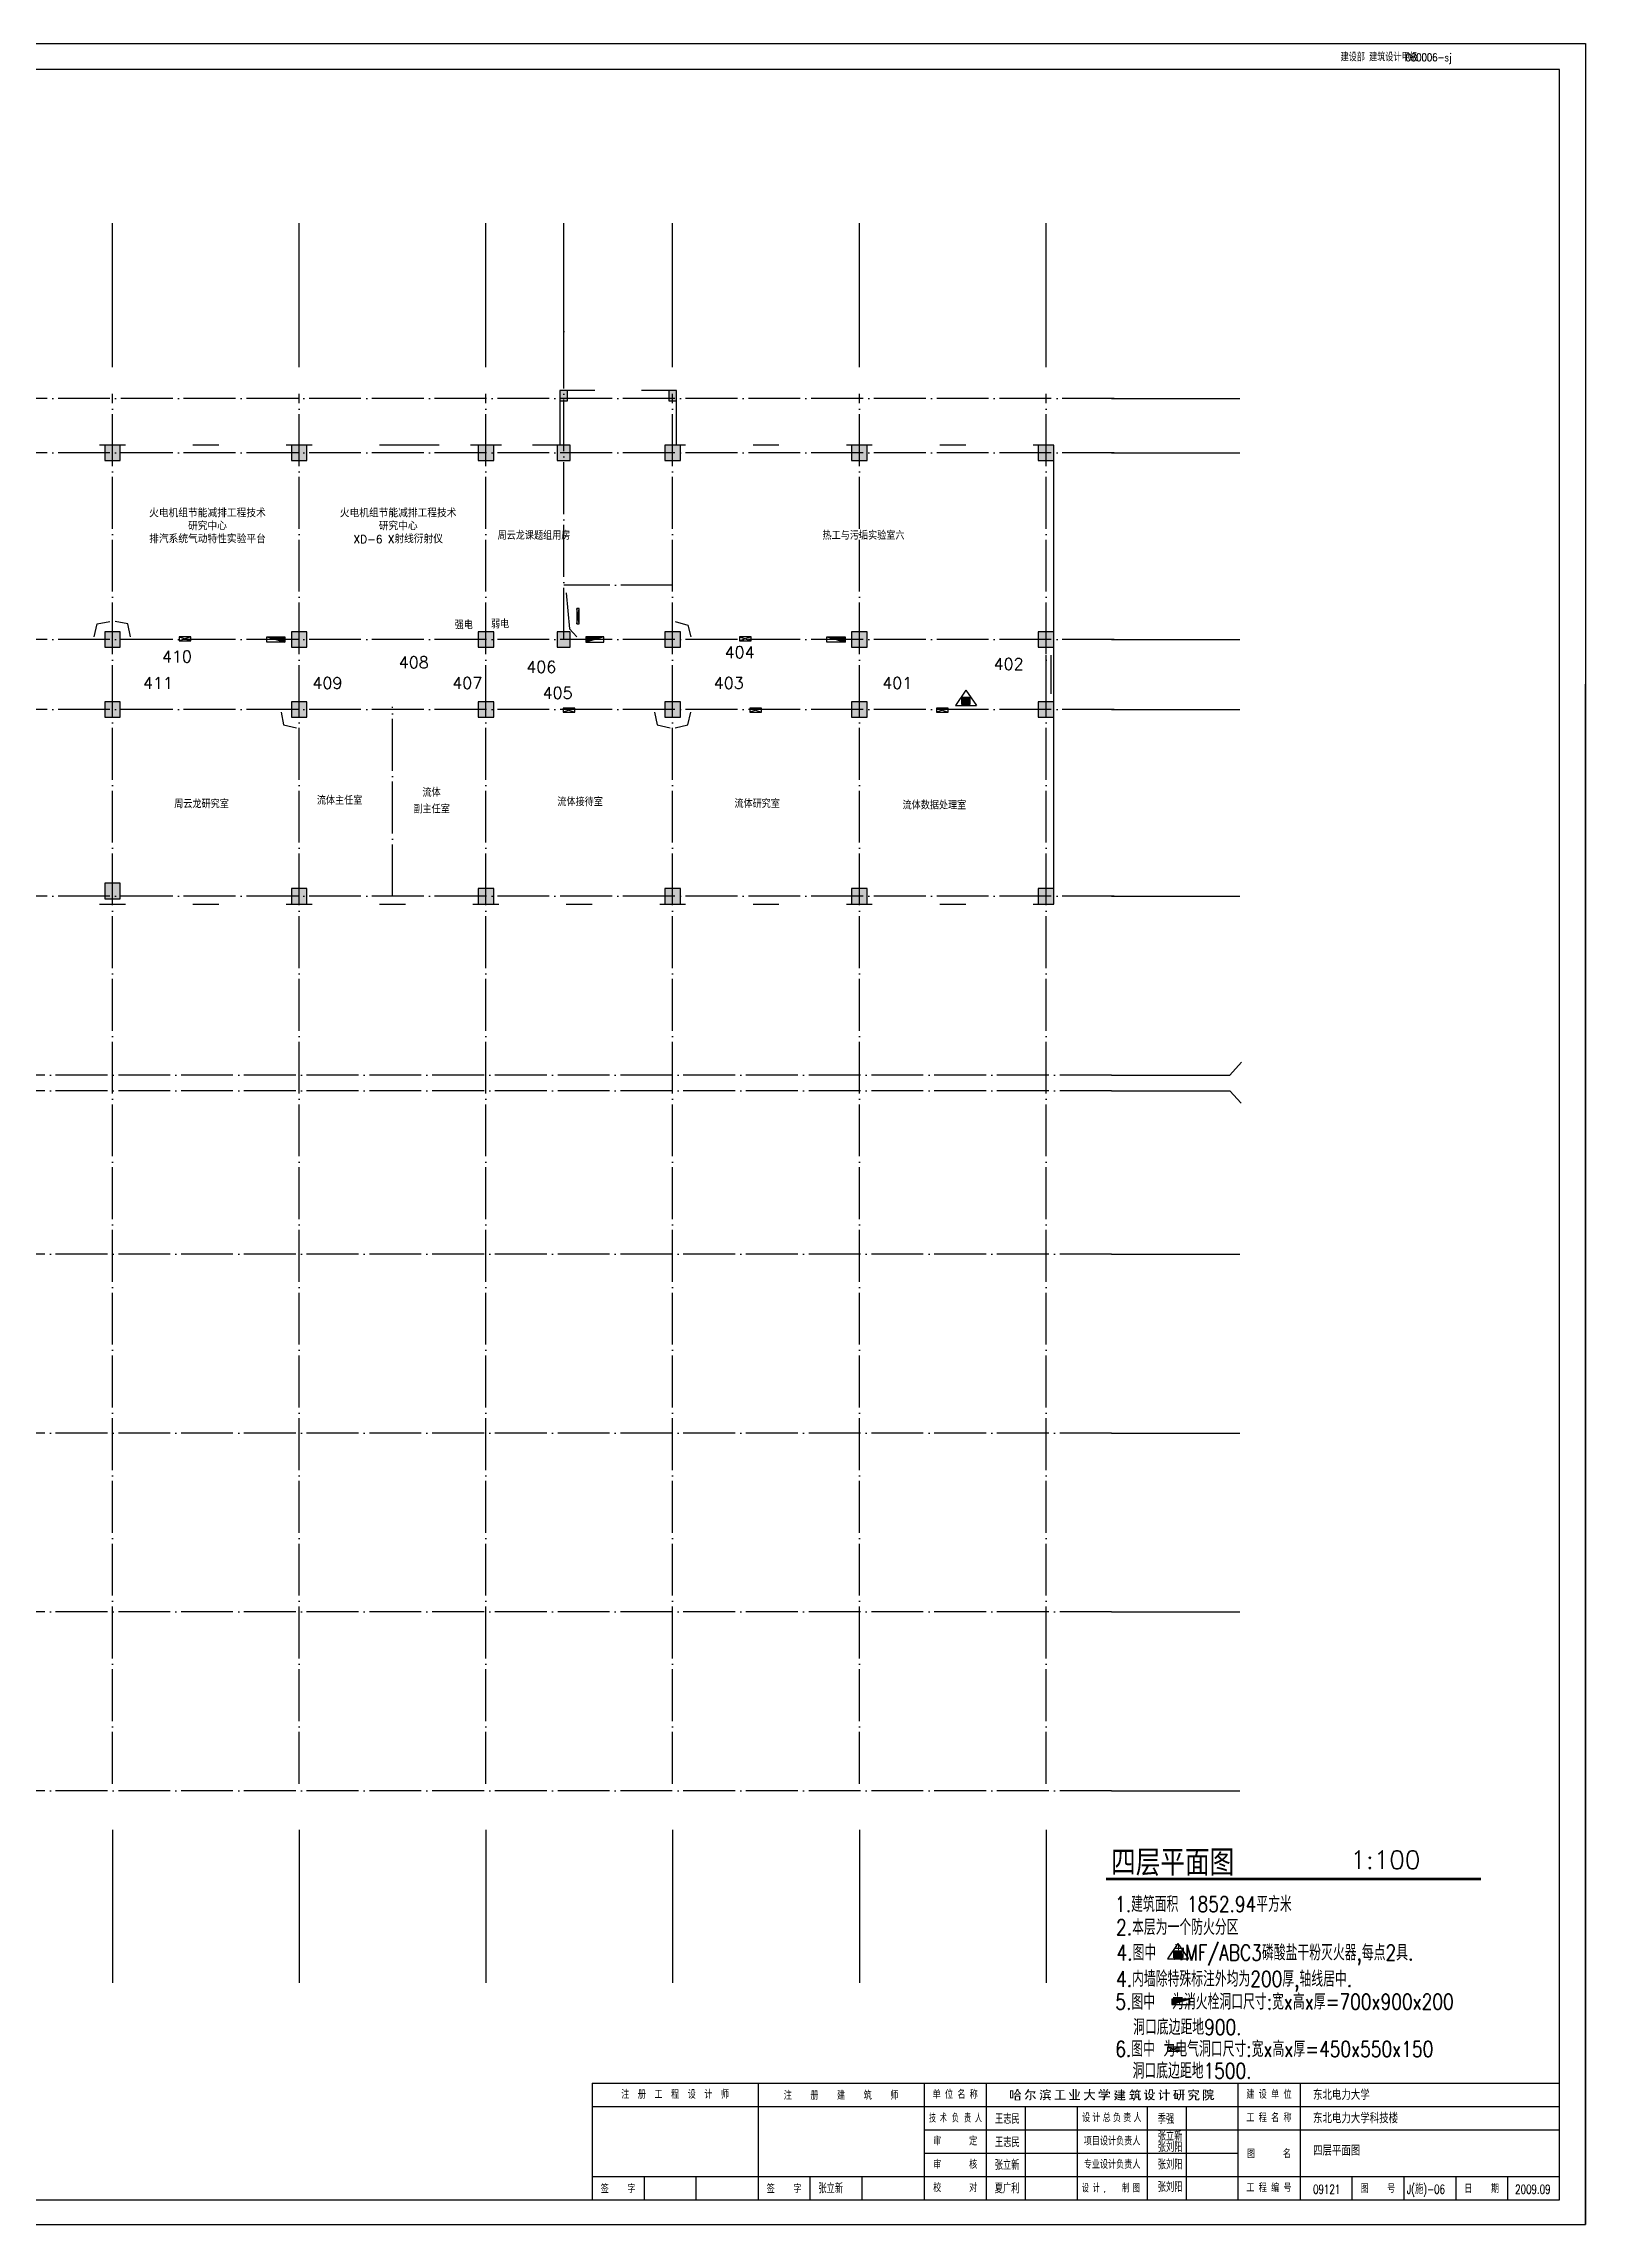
# Model space of a CAD drawing. Extents: x 356363 to 889308, y -1213508 to 149044.
# Drawn here: x 457990 to 517441, y -318857 to -234757 of the extents above; entities that cross this region are included whole.
import ezdxf
from ezdxf.enums import TextEntityAlignment as Align

# ---------------------------------------------------------------- set-up
doc = ezdxf.new("R2010")
doc.units = 0
doc.header["$LTSCALE"] = 1000
doc.header["$MEASUREMENT"] = 0
doc.linetypes.add('DOTE', pattern=[2.42, 2, -0.2, 0.02, -0.2])
doc.layers.get('0').update_dxf_attribs({"linetype": 'CONTINUOUS'})
for name, color, linetype in [('AXIS', 3, 'CONTINUOUS'), ('COLUMN', 7, 'CONTINUOUS'), ('DOTE', 1, 'CONTINUOUS'), ('EQUIP_消防', 7, 'CONTINUOUS'), ('PUB_TEXT', 7, 'CONTINUOUS'), ('STAIR', 2, 'CONTINUOUS'), ('WINDOW', 2, 'CONTINUOUS'), ('保温', 2, 'CONTINUOUS'), ('填充', 9, 'CONTINUOUS'), ('柱子', 7, 'CONTINUOUS'), ('洞口', 6, 'CONTINUOUS'), ('灭火器', 3, 'CONTINUOUS'), ('电洞', 32, 'CONTINUOUS')]:
    doc.layers.add(name, color=color, linetype=linetype)
doc.styles.add('HZ', font='romans.shx', dxfattribs={"bigfont": 'z.shx'})
doc.styles.get("Standard").update_dxf_attribs({"font": 'romans.shx', "height": 450, "bigfont": 'z.shx'})
doc.styles.add('Z', font='romans', dxfattribs={"width": 0.8, "bigfont": 'z'})

# ---------------------------------------------------------------- blocks, each defined once
blk = doc.blocks.new('tk0')
at = {"color": 243}
for p, q in [((0, 84100), (118900, 84100)), ((118900, 84100), (118900, 0)), ((118900, 0), (118900, 59400)), ((118900, 0), (118900, 42000)), ((118900, 0), (118900, 42000)), ((87000, 5450), (87000, 950)), ((93400, 3650), (117900, 3650)), ((93400, 2750), (105500, 2750)), ((80600, 1850), (117900, 1850)), ((82600, 1850), (82600, 950)), ((84600, 1850), (84600, 950)), ((89000, 1850), (89000, 950)), ((91000, 1850), (91000, 950)), ((109900, 1850), (109900, 950)), ((111900, 1850), (111900, 950)), ((113900, 1850), (113900, 950)), ((115900, 1850), (115900, 950)), ((0, 0), (118900, 0)), ((34800, 0), (118900, 0)), ((44600, 0), (118900, 0)), ((59500, 0), (118900, 0))]:
    blk.add_line(p, q, dxfattribs=at)
at = {"color": 244}
for p, q in [((117900, 83100), (2500, 83100)), ((117900, 950), (117900, 83100)), ((117900, 950), (117900, 58400)), ((117900, 950), (117900, 40998)), ((117900, 950), (117900, 40998)), ((2500, 950), (117900, 950)), ((37300, 950), (117900, 950)), ((47100, 950), (117900, 950)), ((62000, 950), (117900, 950))]:
    blk.add_line(p, q, dxfattribs=at)
at = {"color": 247}
for p, q in [((80600, 5450), (117900, 5450)), ((80600, 5450), (80600, 950)), ((93400, 5450), (93400, 950)), ((80600, 4550), (117900, 4550))]:
    blk.add_line(p, q, dxfattribs=at)
at = {"color": 242}
for p, q in [((95800, 5450), (95800, 950)), ((97014, 5196), (96996, 5163)), ((105500, 5450), (105500, 950)), ((107900, 5450), (107900, 950)), ((97300, 4550), (97300, 950)), ((99300, 4550), (99300, 950)), ((102000, 4550), (102000, 950)), ((103500, 4550), (103500, 950))]:
    blk.add_line(p, q, dxfattribs=at)
for points in [[(96710, 5175), (96754, 5175), (96710, 4855), (96754, 4855)], [(96754, 5175), (96797, 5175), (96754, 5137), (96797, 5137)], [(96797, 5175), (96842, 5175), (96797, 4855), (96842, 4855)], [(96901, 5067), (96930, 5046), (96849, 5018), (96886, 4999)], [(96940, 5124), (96968, 5103), (96901, 5067), (96930, 5046)], [(96974, 5219), (96996, 5163), (96940, 5124), (96968, 5103)], [(96974, 5219), (97025, 5210), (96996, 5163), (97014, 5196)], [(96996, 5163), (97014, 5196), (97019, 5119), (97048, 5139)], [(97048, 5139), (97070, 5111), (97019, 5119), (97042, 5085)], [(97042, 5085), (97070, 5111), (97065, 5059), (97093, 5088)], [(97065, 5059), (97093, 5088), (97097, 5029), (97122, 5063)], [(97097, 5029), (97122, 5063), (97124, 5009), (97146, 5045)], [(97320, 5065), (97354, 5033), (97275, 5026), (97317, 4992)], [(97347, 5096), (97390, 5085), (97320, 5065), (97354, 5033)], [(97406, 5219), (97396, 5095), (97347, 5096), (97390, 5085)], [(97406, 5219), (97456, 5196), (97396, 5095), (97414, 5131)], [(97414, 5131), (97652, 5131), (97396, 5095), (97638, 5095)], [(97493, 5064), (97538, 5064), (97493, 4856), (97538, 4856)], [(97652, 5131), (97702, 5131), (97616, 5042), (97658, 5033)], [(97856, 5060), (97877, 5089), (97901, 5035), (97932, 5057)], [(97875, 5173), (97901, 5197), (97949, 5112), (97981, 5136)], [(97901, 5035), (97932, 5057), (97943, 4998), (97962, 5039)], [(97990, 5175), (98032, 5175), (97990, 5087), (98032, 5087)], [(98032, 5175), (98231, 5175), (98032, 5140), (98231, 5140)], [(98123, 5090), (98131, 5062), (98032, 5082), (98077, 5056)], [(98032, 5082), (98077, 5056), (98032, 4915), (98077, 4915)], [(98100, 5208), (98143, 5218), (98121, 5175), (98162, 5175)], [(98204, 5109), (98227, 5072), (98123, 5090), (98131, 5062)], [(98231, 5175), (98276, 5175), (98231, 5087), (98276, 5087)], [(98469, 5175), (98810, 5175), (98469, 5138), (98810, 5138)], [(98618, 5142), (98663, 5142), (98618, 4843), (98663, 4843)], [(98989, 5079), (99023, 5102), (99072, 4939), (99109, 4960)], [(99130, 5220), (99175, 5220), (99130, 4829), (99175, 4829)], [(99236, 5216), (99288, 5213), (99236, 5195), (99281, 5191)], [(99236, 5195), (99281, 5191), (99236, 4794), (99281, 4794)], [(99367, 5127), (99412, 5111), (99343, 5037), (99378, 5026)], [(99571, 5087), (99989, 5087), (99571, 5050), (99989, 5050)], [(99754, 5050), (99798, 5050), (99749, 5013), (99791, 5006)], [(99754, 5219), (99821, 5214), (99754, 5196), (99805, 5197)], [(99754, 5196), (99805, 5197), (99754, 5087), (99799, 5087)], [(99798, 5050), (99808, 5050), (99787, 4992), (99821, 5003)], [(100135, 5124), (100177, 5124), (100135, 5030), (100177, 5030)], [(100176, 5196), (100217, 5219), (100221, 5132), (100259, 5153)], [(100177, 5124), (100529, 5124), (100177, 5083), (100529, 5083)], [(100302, 5214), (100352, 5219), (100320, 5182), (100363, 5188)], [(100320, 5182), (100363, 5188), (100330, 5146), (100376, 5153)], [(100447, 5199), (100486, 5183), (100416, 5124), (100452, 5124)], [(100455, 5219), (100511, 5200), (100447, 5199), (100486, 5183)], [(100529, 5124), (100569, 5124), (100529, 5033), (100569, 5033)], [(100781, 5079), (100813, 5070), (100732, 5030), (100758, 4993)], [(100733, 5162), (100825, 5162), (100733, 5125), (100810, 5125)], [(100825, 5162), (100861, 5162), (100781, 5079), (100813, 5070)], [(100865, 5099), (100990, 5099), (100865, 5070), (100990, 5070)], [(100882, 5161), (100990, 5161), (100882, 5130), (100990, 5130)], [(100990, 5206), (101027, 5206), (100990, 4826), (101027, 4826)], [(101027, 5161), (101084, 5161), (101027, 5130), (101084, 5130)], [(101027, 5099), (101084, 5099), (101027, 5070), (101084, 5070)], [(101084, 5161), (101128, 5161), (101084, 5008), (101128, 5008)], [(101128, 5099), (101165, 5099), (101128, 5070), (101165, 5070)], [(101377, 5146), (101411, 5122), (101319, 5078), (101356, 5058)], [(101411, 5209), (101454, 5194), (101377, 5146), (101411, 5122)], [(101434, 5159), (101542, 5159), (101411, 5122), (101542, 5122)], [(101431, 5122), (101468, 5122), (101453, 5053), (101497, 5064)], [(101568, 5144), (101603, 5122), (101511, 5078), (101548, 5058)], [(101603, 5209), (101646, 5194), (101568, 5144), (101603, 5122)], [(101626, 5159), (101758, 5159), (101603, 5122), (101758, 5122)], [(101645, 5122), (101682, 5122), (101667, 5053), (101710, 5064)], [(101882, 5081), (101947, 5081), (101882, 5043), (101947, 5043)], [(101924, 5184), (101968, 5200), (101966, 5108), (102009, 5128)], [(101947, 5081), (101991, 5081), (101947, 4848), (101991, 4891)], [(102052, 5078), (102095, 5060), (102017, 5047), (102061, 5025)], [(102073, 5128), (102114, 5108), (102052, 5078), (102095, 5060)], [(102074, 5140), (102117, 5131), (102073, 5128), (102114, 5108)], [(102074, 5208), (102117, 5208), (102074, 5140), (102117, 5132)], [(102117, 5208), (102183, 5208), (102117, 5173), (102183, 5173)], [(102183, 5208), (102227, 5208), (102183, 5085), (102227, 5088)], [(102183, 5085), (102227, 5088), (102190, 5062), (102233, 5080)], [(102190, 5062), (102233, 5080), (102207, 5046), (102251, 5079)], [(102207, 5046), (102251, 5079), (102241, 5041), (102262, 5079)], [(102241, 5041), (102262, 5079), (102294, 5044), (102271, 5079)], [(102294, 5044), (102271, 5079), (102314, 5057), (102280, 5093)], [(102446, 5079), (102498, 5079), (102446, 5042), (102498, 5042)], [(102480, 5184), (102521, 5199), (102538, 5108), (102577, 5127)], [(102498, 5079), (102542, 5079), (102498, 4842), (102542, 4883)], [(102592, 5078), (102720, 5078), (102592, 5042), (102720, 5042)], [(102720, 5217), (102774, 5210), (102720, 5196), (102764, 5191)], [(102720, 5196), (102764, 5191), (102720, 4777), (102764, 4777)], [(102764, 5078), (102886, 5078), (102764, 5042), (102886, 5042)], [(103017, 5182), (103078, 5182), (103017, 5151), (103076, 5151)], [(103052, 5060), (103084, 5032), (103031, 5021), (103053, 4978)], [(103067, 5102), (103105, 5086), (103052, 5060), (103084, 5032)], [(103074, 5136), (103115, 5128), (103067, 5102), (103105, 5086)], [(103078, 5182), (103120, 5182), (103074, 5136), (103115, 5128)], [(103084, 5032), (103095, 5057), (103095, 5022)], [(103095, 5057), (103141, 5057), (103095, 5022), (103141, 5022)], [(103120, 5182), (103186, 5182), (103118, 5151), (103186, 5151)], [(103141, 5057), (103186, 5057), (103141, 4834), (103186, 4834)], [(103202, 5197), (103267, 5197), (103202, 5166), (103267, 5166)], [(103267, 5197), (103310, 5197), (103267, 4974), (103310, 4972)], [(103310, 5197), (103363, 5197), (103310, 5166), (103363, 5166)], [(103363, 5197), (103406, 5197), (103363, 4782), (103406, 4782)], [(103406, 5197), (103447, 5197), (103406, 5166), (103447, 5166)], [(103589, 5164), (103632, 5164), (103589, 5081), (103632, 5081)], [(103632, 5164), (103956, 5164), (103632, 5129), (103956, 5129)], [(103682, 5070), (103714, 5048), (103639, 5042), (103669, 5019)], [(103715, 5098), (103756, 5075), (103682, 5070), (103714, 5048)], [(103753, 5200), (103797, 5209), (103767, 5164), (103815, 5164)], [(103820, 5071), (103848, 5098), (103841, 5061), (103879, 5085)], [(103841, 5061), (103879, 5085), (103876, 5041), (103912, 5068)], [(103876, 5041), (103912, 5068), (103911, 5019), (103941, 5049)], [(103911, 5019), (103941, 5049), (103948, 4991), (103976, 5020)], [(103956, 5164), (103999, 5164), (103956, 5081), (103999, 5081)], [(104156, 5197), (104194, 5197), (104156, 4777), (104194, 4777)], [(104194, 5197), (104246, 5197), (104194, 5169), (104241, 5169)], [(104246, 5197), (104292, 5197), (104218, 5040), (104247, 5040)], [(104295, 5164), (104342, 5164), (104295, 5085), (104342, 5085)], [(104328, 5075), (104533, 5075), (104328, 5041), (104533, 5040)], [(104342, 5164), (104514, 5164), (104342, 5129), (104514, 5129)], [(104396, 5212), (104451, 5217), (104405, 5202), (104451, 5208)], [(104405, 5202), (104451, 5208), (104414, 5164), (104452, 5164)], [(104514, 5164), (104555, 5164), (104514, 5085), (104555, 5085)], [(96754, 4897), (96797, 4897), (96754, 4855), (96797, 4855)], [(96896, 4962), (96940, 4962), (96896, 4779), (96940, 4779)], [(96933, 5042), (97076, 5042), (96933, 5007), (97076, 5007)], [(96940, 4962), (97061, 4962), (96940, 4924), (97061, 4924)], [(96940, 4815), (97061, 4815), (96940, 4779), (97061, 4779)], [(97061, 4962), (97106, 4962), (97061, 4779), (97106, 4779)], [(97340, 4901), (97380, 4884), (97285, 4838), (97334, 4819)], [(97391, 4981), (97436, 4963), (97340, 4901), (97380, 4884)], [(97443, 4823), (97473, 4825), (97481, 4780), (97499, 4787)], [(97443, 4823), (97469, 4794), (97453, 4809), (97458, 4794)], [(97458, 4794), (97469, 4794), (97456, 4778), (97481, 4780)], [(97489, 4839), (97530, 4820), (97473, 4825), (97499, 4787)], [(97493, 4856), (97538, 4856), (97489, 4839), (97530, 4820)], [(97574, 4960), (97599, 4992), (97677, 4834), (97714, 4868)], [(97901, 4896), (97936, 4884), (97869, 4812), (97910, 4789)], [(97925, 4986), (97962, 4965), (97901, 4896), (97936, 4884)], [(97973, 4812), (98011, 4826), (97987, 4797), (98027, 4797)], [(97977, 4915), (98294, 4915), (97977, 4879), (98294, 4879)], [(97987, 4797), (98027, 4797), (97994, 4778)], [(98046, 4847), (98058, 4815), (98011, 4826), (98027, 4797)], [(98077, 4873), (98105, 4841), (98046, 4847), (98058, 4815)], [(98077, 5019), (98252, 5019), (98077, 4984), (98252, 4984)], [(98164, 4984), (98201, 4984), (98163, 4915), (98202, 4915)], [(98164, 4847), (98189, 4871), (98216, 4816), (98238, 4841)], [(98216, 4816), (98238, 4841), (98263, 4778), (98287, 4810)], [(98440, 4848), (98856, 4848), (98440, 4812), (98856, 4812)], [(98998, 4831), (99416, 4831), (98998, 4795), (99416, 4795)], [(99343, 5037), (99378, 5026), (99308, 4936), (99341, 4924)], [(99624, 4847), (99655, 4810), (99557, 4823), (99595, 4779)], [(99679, 4888), (99708, 4854), (99624, 4847), (99655, 4810)], [(99717, 4934), (99746, 4902), (99679, 4888), (99708, 4854)], [(99738, 4977), (99774, 4953), (99717, 4934), (99746, 4902)], [(99749, 5013), (99791, 5006), (99738, 4977), (99774, 4953)], [(99787, 4992), (99821, 5003), (99818, 4922), (99842, 4958)], [(99818, 4922), (99842, 4958), (99847, 4878), (99867, 4922)], [(99847, 4878), (99867, 4922), (99879, 4843), (99902, 4884)], [(99879, 4843), (99902, 4884), (99914, 4813), (99944, 4852)], [(99914, 4813), (99944, 4852), (99956, 4785), (99996, 4826)], [(100132, 4940), (100331, 4940), (100132, 4900), (100331, 4900)], [(100220, 5043), (100491, 5043), (100220, 5004), (100495, 5004)], [(100268, 4823), (100312, 4823), (100281, 4805), (100323, 4807)], [(100281, 4805), (100323, 4807), (100287, 4778), (100340, 4783)], [(100330, 4835), (100365, 4796), (100312, 4823), (100340, 4783)], [(100331, 4839), (100374, 4839), (100330, 4837), (100373, 4813)], [(100330, 4837), (100373, 4813), (100330, 4835), (100365, 4796)], [(100402, 5004), (100495, 5004), (100331, 4958), (100374, 4948)], [(100331, 4958), (100374, 4948), (100331, 4839), (100374, 4839)], [(100374, 4940), (100572, 4940), (100374, 4900), (100572, 4900)], [(100779, 4854), (100810, 4832), (100725, 4810), (100762, 4776)], [(100737, 4949), (100769, 4967), (100762, 4901), (100783, 4928)], [(100784, 5030), (100860, 5030), (100758, 4993), (100861, 4993)], [(100762, 4901), (100783, 4928), (100789, 4867), (100805, 4893)], [(100814, 4913), (100839, 4886), (100779, 4854), (100810, 4832)], [(100824, 4956), (100856, 4944), (100814, 4913), (100839, 4886)], [(100816, 4842), (100829, 4868), (100846, 4822), (100864, 4845)], [(100826, 4993), (100861, 4993), (100824, 4956), (100856, 4944)], [(100846, 4822), (100864, 4845), (100907, 4795), (100909, 4830)], [(100865, 4907), (100990, 4907), (100865, 4877), (100990, 4877)], [(100881, 4976), (100990, 4976), (100881, 4941), (100990, 4941)], [(100893, 5040), (100990, 5040), (100893, 5008), (100990, 5008)], [(100907, 4795), (100909, 4830), (100990, 4786), (100976, 4819)], [(100990, 4786), (100976, 4819), (101070, 4786), (101060, 4820)], [(101027, 5040), (101084, 5040), (101027, 5008), (101084, 5008)], [(101027, 4976), (101129, 4976), (101027, 4941), (101129, 4941)], [(101027, 4907), (101144, 4907), (101027, 4877), (101144, 4877)], [(101070, 4786), (101060, 4820), (101149, 4784), (101165, 4835)], [(101320, 4858), (101397, 4861), (101320, 4812), (101413, 4830)], [(101331, 5027), (101397, 5027), (101331, 4990), (101397, 4990)], [(101397, 5027), (101440, 5027), (101397, 4861), (101440, 4867)], [(101397, 4861), (101490, 4879), (101413, 4830), (101489, 4844)], [(101440, 5027), (101495, 5027), (101440, 4990), (101495, 4990)], [(101442, 4796), (101466, 4810), (101462, 4787), (101479, 4800)], [(101462, 4787), (101479, 4800), (101480, 4770), (101499, 4784)], [(101494, 4840), (101527, 4816), (101466, 4810), (101499, 4784)], [(101510, 4872), (101547, 4852), (101494, 4840), (101527, 4816)], [(101516, 4906), (101560, 4907), (101510, 4872), (101547, 4852)], [(101516, 5035), (101560, 5035), (101516, 4906), (101560, 4905)], [(101560, 5035), (101657, 5035), (101560, 4999), (101655, 4999)], [(101583, 4961), (101627, 4964), (101588, 4868), (101632, 4872)], [(101657, 5035), (101699, 5035), (101649, 4833), (101696, 4833)], [(101649, 4833), (101696, 4833), (101652, 4813), (101697, 4831)], [(101697, 4831), (101700, 4829), (101652, 4813), (101663, 4797)], [(101700, 4829), (101704, 4826), (101663, 4797), (101678, 4785)], [(101704, 4826), (101707, 4826), (101678, 4785), (101695, 4780)], [(101707, 4826), (101709, 4825), (101695, 4780), (101717, 4780)], [(101709, 4825), (101715, 4826), (101717, 4780), (101739, 4787)], [(101715, 4826), (101722, 4833), (101739, 4787), (101751, 4799)], [(101722, 4833), (101724, 4846), (101751, 4799), (101757, 4812)], [(101724, 4846), (101728, 4858), (101736, 4833), (101757, 4812)], [(101725, 4871), (101738, 4864), (101727, 4859), (101744, 4833)], [(101736, 4833), (101757, 4812), (101762, 4833), (101768, 4857)], [(101738, 4864), (101768, 4857), (101744, 4833), (101762, 4833)], [(101924, 4825), (102019, 4919), (101946, 4787), (102049, 4884)], [(102057, 4822), (102065, 4783), (102013, 4814), (102050, 4778)], [(102045, 5015), (102193, 5015), (102045, 4988), (102193, 4988)], [(102089, 4835), (102124, 4811), (102057, 4822), (102065, 4783)], [(102059, 4958), (102100, 4974), (102086, 4902), (102120, 4928)], [(102086, 4902), (102120, 4928), (102123, 4858), (102152, 4887)], [(102123, 4858), (102154, 4832), (102089, 4835), (102124, 4811)], [(102152, 4887), (102183, 4861), (102123, 4858), (102154, 4832)], [(102182, 4940), (102221, 4921), (102152, 4887), (102183, 4861)], [(102154, 4832), (102183, 4861), (102200, 4806), (102211, 4844)], [(102191, 4976), (102240, 4975), (102182, 4940), (102221, 4921)], [(102193, 5015), (102245, 5015), (102191, 4976), (102240, 4975)], [(102200, 4806), (102211, 4844), (102244, 4792), (102252, 4830)], [(102244, 4792), (102252, 4830), (102276, 4786), (102310, 4824)], [(102483, 4828), (102603, 4939), (102501, 4797), (102628, 4910)], [(103031, 5021), (103053, 4978), (103010, 4992), (103027, 4944)], [(103053, 4978), (103059, 4987), (103053, 4935), (103095, 4944)], [(103053, 4935), (103095, 4944), (103095, 4916)], [(103053, 4935), (103095, 4916), (103053, 4834), (103095, 4834)], [(103084, 5032), (103095, 5022), (103059, 4987), (103095, 4944)], [(103095, 4869), (103141, 4869), (103095, 4834), (103141, 4834)], [(103179, 4804), (103196, 4818), (103203, 4795), (103213, 4803)], [(103194, 5033), (103267, 5033), (103194, 4997), (103267, 4997)], [(103216, 4838), (103254, 4810), (103196, 4818), (103233, 4786)], [(103203, 4795), (103213, 4803), (103224, 4777), (103233, 4786)], [(103236, 4866), (103276, 4845), (103216, 4838), (103254, 4810)], [(103253, 4900), (103294, 4882), (103236, 4866), (103276, 4845)], [(103264, 4938), (103305, 4924), (103253, 4900), (103294, 4882)], [(103267, 4974), (103310, 4972), (103264, 4938), (103305, 4924)], [(103310, 5033), (103363, 5033), (103310, 4997), (103363, 4997)], [(103406, 5033), (103450, 5033), (103406, 4997), (103450, 4997)], [(103635, 4826), (103654, 4787), (103581, 4820), (103609, 4777)], [(103639, 5042), (103669, 5019), (103594, 5020), (103630, 4994)], [(103619, 4971), (103850, 4971), (103619, 4934), (103850, 4934)], [(103667, 4840), (103696, 4807), (103635, 4826), (103654, 4787)], [(103691, 4858), (103727, 4833), (103667, 4840), (103696, 4807)], [(103711, 4882), (103751, 4863), (103691, 4858), (103727, 4833)], [(103727, 4911), (103769, 4899), (103711, 4882), (103751, 4863)], [(103734, 4934), (103778, 4934), (103727, 4911), (103769, 4899)], [(103738, 5040), (103795, 5031), (103738, 5023), (103781, 5012)], [(103738, 5023), (103781, 5012), (103738, 4971), (103781, 4971)], [(103850, 4971), (103895, 4971), (103850, 4825), (103895, 4838)], [(103850, 4825), (103895, 4838), (103854, 4811), (103897, 4833)], [(103854, 4811), (103897, 4833), (103858, 4802), (103900, 4828)], [(103858, 4802), (103900, 4828), (103867, 4793), (103909, 4822)], [(103867, 4793), (103909, 4822), (103880, 4786), (103925, 4820)], [(103925, 4820), (103931, 4820), (103880, 4786), (103894, 4784)], [(103931, 4820), (103945, 4820), (103894, 4784), (103977, 4784)], [(103945, 4820), (103949, 4820), (103977, 4784), (103984, 4785)], [(103949, 4820), (103963, 4822), (103984, 4785), (103990, 4787)], [(103963, 4822), (103971, 4829), (103990, 4787), (103996, 4790)], [(103971, 4829), (103975, 4838), (103996, 4790), (104008, 4800)], [(103975, 4838), (103976, 4859), (104008, 4800), (104011, 4805)], [(103976, 4875), (104004, 4858), (103976, 4867), (104018, 4828)], [(103976, 4859), (103976, 4867), (104011, 4805), (104018, 4828)], [(104004, 4858), (104025, 4855), (104018, 4828)], [(104199, 4911), (104228, 4911), (104227, 4865), (104265, 4880)], [(104218, 5040), (104247, 5040), (104235, 5016), (104261, 5026)], [(104227, 4820), (104264, 4823), (104243, 4798), (104265, 4805)], [(104240, 4918), (104287, 4910), (104228, 4911), (104265, 4880)], [(104235, 5016), (104261, 5026), (104245, 4994), (104270, 5015)], [(104247, 4925), (104288, 4913), (104240, 4918), (104287, 4910)], [(104243, 4798), (104265, 4805), (104245, 4776), (104268, 4781)], [(104245, 4994), (104270, 5015), (104250, 4977), (104286, 4978)], [(104253, 4945), (104288, 4961), (104247, 4925), (104288, 4913)], [(104250, 4977), (104286, 4978), (104253, 4945), (104288, 4961)], [(104294, 4834), (104307, 4795), (104264, 4823), (104268, 4781)], [(104323, 4854), (104351, 4825), (104294, 4834), (104307, 4795)], [(104295, 4997), (104560, 4997), (104295, 4959), (104560, 4959)], [(104347, 4882), (104380, 4859), (104323, 4854), (104351, 4825)], [(104360, 4910), (104398, 4891), (104347, 4882), (104380, 4859)], [(104367, 4935), (104409, 4929), (104360, 4910), (104398, 4891)], [(104368, 4959), (104413, 4957), (104367, 4935), (104409, 4929)], [(104442, 4959), (104485, 4959), (104443, 4840), (104485, 4858)], [(104443, 4840), (104485, 4858), (104445, 4828), (104487, 4850)], [(104445, 4828), (104487, 4850), (104452, 4815), (104490, 4844)], [(104452, 4815), (104490, 4844), (104464, 4805), (104495, 4839)], [(104464, 4805), (104495, 4839), (104487, 4799), (104502, 4836)], [(104487, 4799), (104502, 4836), (104538, 4799), (104520, 4835)], [(104538, 4799), (104520, 4835), (104542, 4800), (104528, 4837)], [(104542, 4800), (104528, 4837), (104553, 4804), (104533, 4841)], [(104553, 4804), (104533, 4841), (104558, 4808), (104539, 4849)], [(104558, 4808), (104539, 4849), (104568, 4818), (104542, 4857)], [(104568, 4818), (104542, 4857), (104573, 4827), (104548, 4872)], [(104573, 4827), (104548, 4872), (104581, 4844), (104551, 4880)], [(104553, 4885), (104569, 4870), (104551, 4880), (104565, 4863)], [(104569, 4870), (104591, 4865), (104565, 4863), (104581, 4844)]]:
    blk.add_solid(points, dxfattribs=at)
at = {"color": 242, "linetype": 'Continuous', "style": 'Z', "width": 0.8}
for s in ['建设部 建筑设计甲级', '              080006-sj']:
    blk.add_text(s, height=300, dxfattribs=at).set_placement((109462, 83420))
at = {"color": 242, "style": 'HZ', "width": 0.8}
for s, p in [('注  册  工  程  设  计  师', (83800, 5000)), ('单 位 名 称', (94600, 5000)), ('建 设 单 位', (106700, 5000)), ('工 程 名 称', (106700, 4100)), ('审      定', (94600, 3200)), ('项目设计负责人', (100650, 3200)), ('审      核', (94600, 2300)), ('专业设计负责人', (100650, 2300)), ('校      对', (94600, 1400)), ('工 程 编 号', (106700, 1400))]:
    blk.add_text(s, height=300, dxfattribs=at).set_placement(p, align=Align.MIDDLE_CENTER)
for s, p in [('注    册    建    筑    师', (90200, 5000)), ('图      名', (106700, 2750)), ('签    字', (81600, 1400)), ('签    字', (88000, 1400)), ('图    号', (110900, 1400)), ('日    期', (114900, 1400))]:
    blk.add_text(s, height=300, dxfattribs=at).set_placement(p, align=Align.MIDDLE)
at = {"color": 242, "style": 'HZ'}
for s, width, p in [('技', 0.7, (93586, 3936)), ('术', 0.7, (94005, 3936)), ('负', 0.7, (94474, 3936)), ('责', 0.7, (94943, 3936)), ('人', 0.7, (95362, 3936)), ('设', 0.8, (99494, 3950)), ('计', 0.8, (99890, 3950)), ('总', 0.8, (100286, 3950)), ('负', 0.8, (100682, 3950)), ('责', 0.8, (101078, 3950)), ('人', 0.8, (101474, 3950)), ('设 计 .', 0.7, (99484, 1236)), ('制 图', 0.7, (101033, 1236))]:
    blk.add_text(s, height=300, dxfattribs=dict(at, width=width)).set_placement(p)
blk = doc.blocks.new('灭火器')
at = {"layer": '灭火器'}
h = blk.add_hatch(dxfattribs=at)
h.set_pattern_fill('ANSI31', color=256, scale=100, style=0)
h.set_pattern_definition([(45, (-132002.346, 14406.528), (-8.8388348, 8.8388348), [])])
h.paths.add_polyline_path([(-93, -165), (94, -165), (94, -334), (-93, -334)])
for p, q in [((0, 0), (-247, -358)), ((0, 0), (247, -358)), ((-247, -358), (247, -358))]:
    blk.add_line(p, q, dxfattribs=at)
blk.add_lwpolyline([(-93, -165), (94, -165), (94, -334), (-93, -334)], close=True, dxfattribs=at)
blk = doc.blocks.new('$TwtSys$00000434')
for p, q in [((-0.5, 0.5), (-0.5, -0.5)), ((-0.5, -0.5), (0.5, 0.5)), ((0.5, 0.5), (-0.5, 0.5)), ((0.5, -0.5), (0.5, 0.5)), ((-0.5, -0.5), (0.5, -0.5))]:
    blk.add_line(p, q)
blk.add_solid([(0.5, -0.5), (0.5, 0.5), (-0.5, -0.5)])
blk = doc.blocks.new('dfsfsfhh')
at = {"layer": '电洞'}
for p, q in [((-225, 0), (225, 150)), ((225, 0), (-225, 150))]:
    blk.add_line(p, q, dxfattribs=at)
blk.add_lwpolyline([(-225, 0), (225, 0), (225, 150), (-225, 150)], close=True, dxfattribs=at)

msp = doc.modelspace()

# ---------------------------------------------------------------- hatches: boundary and pattern name
at = {"layer": '填充'}
h = msp.add_hatch(color=256, dxfattribs=at)
h.paths.add_polyline_path([(425745, -302438), (425745, -301938), (425245, -301938), (425245, -302438)])
h.paths.add_polyline_path([(431495, -302238), (431495, -301738), (430995, -301738), (430995, -302238)])
h.paths.add_polyline_path([(438845, -302238), (438845, -301738), (438345, -301738), (438345, -302238)])
h.paths.add_polyline_path([(425745, -295488), (425745, -294988), (425245, -294988), (425245, -295488)])
h.paths.add_polyline_path([(431495, -295488), (431495, -294988), (430995, -294988), (430995, -295488)])
h.paths.add_polyline_path([(439045, -295488), (439045, -294988), (438545, -294988), (438545, -295488)])
h.paths.add_polyline_path([(425745, -288588), (425745, -288088), (425245, -288088), (425245, -288588)])
h.paths.add_polyline_path([(439045, -288588), (439045, -288088), (438545, -288088), (438545, -288588)])
h.paths.add_polyline_path([(425745, -281688), (425745, -281188), (425245, -281188), (425245, -281688)])
h.paths.add_polyline_path([(439045, -281688), (439045, -281188), (438545, -281188), (438545, -281688)])
h.paths.add_polyline_path([(425745, -275388), (425745, -274888), (425245, -274888), (425245, -275388)])
h.paths.add_polyline_path([(431495, -275388), (431495, -274888), (430995, -274888), (430995, -275388)])
h.paths.add_polyline_path([(439045, -275388), (439045, -274888), (438545, -274888), (438545, -275388)])
h.paths.add_polyline_path([(424145, -267938), (424145, -267238), (423445, -267238), (423445, -267938)])
h.paths.add_polyline_path([(424045, -260738), (424045, -260138), (423445, -260138), (423445, -260738)])
h.paths.add_polyline_path([(424045, -258038), (424045, -257438), (423445, -257438), (423445, -258038)])
h.paths.add_polyline_path([(424045, -250838), (424045, -250238), (423445, -250238), (423445, -250838)])
h.paths.add_polyline_path([(425745, -274788), (425745, -274288), (425245, -274288), (425245, -274788)])
h.paths.add_polyline_path([(431545, -274788), (431545, -274088), (430945, -274088), (430945, -274788)])
h.paths.add_polyline_path([(431595, -267938), (431595, -267238), (430895, -267238), (430895, -267938)])
h.paths.add_polyline_path([(431545, -260738), (431545, -260138), (430945, -260138), (430945, -260738)])
h.paths.add_polyline_path([(431545, -258038), (431545, -257438), (430945, -257438), (430945, -258038)])
h.paths.add_polyline_path([(431545, -250938), (431545, -250238), (430945, -250238), (430945, -250938)])
h.paths.add_polyline_path([(439045, -274788), (439045, -274088), (438445, -274088), (438445, -274788)])
h.paths.add_polyline_path([(439095, -267938), (439095, -267238), (438395, -267238), (438395, -267938)])
h.paths.add_polyline_path([(439095, -260738), (439095, -260138), (438395, -260138), (438395, -260738)])
h.paths.add_polyline_path([(439095, -258038), (439095, -257438), (438395, -257438), (438395, -258038)])
h.paths.add_polyline_path([(439045, -250838), (439045, -250238), (438445, -250238), (438445, -250838)])
h.paths.add_polyline_path([(438895, -248538), (438895, -248138), (438595, -248138), (438595, -248538)])
h.paths.add_polyline_path([(443195, -258038), (443195, -257438), (442695, -257438), (442695, -258038)])
h.paths.add_polyline_path([(443195, -250838), (443195, -250238), (442695, -250238), (442695, -250838)])
h.paths.add_polyline_path([(443095, -248538), (443095, -248138), (442795, -248138), (442795, -248538)])
h.paths.add_polyline_path([(446545, -267938), (446545, -267238), (445845, -267238), (445845, -267938)])
h.paths.add_polyline_path([(446545, -260738), (446545, -260138), (445945, -260138), (445945, -260738)])
h.paths.add_polyline_path([(446545, -258038), (446545, -257438), (445945, -257438), (445945, -258038)])
h.paths.add_polyline_path([(446545, -250838), (446545, -250238), (445945, -250238), (445945, -250838)])
h.paths.add_polyline_path([(453745, -267738), (453745, -267138), (453145, -267138), (453145, -267738)])
h.paths.add_polyline_path([(453745, -260738), (453745, -260138), (453145, -260138), (453145, -260738)])
h.paths.add_polyline_path([(453745, -258038), (453745, -257438), (453145, -257438), (453145, -258038)])
h.paths.add_polyline_path([(453745, -250838), (453745, -250238), (453145, -250238), (453145, -250838)])
h.paths.add_polyline_path([(460945, -267738), (460945, -267138), (460345, -267138), (460345, -267738)])
h.paths.add_polyline_path([(460945, -260738), (460945, -260138), (460345, -260138), (460345, -260738)])
h.paths.add_polyline_path([(460945, -258038), (460945, -257438), (460345, -257438), (460345, -258038)])
h.paths.add_polyline_path([(460945, -250838), (460945, -250238), (460345, -250238), (460345, -250838)])
h.paths.add_polyline_path([(468145, -267938), (468145, -267338), (467545, -267338), (467545, -267938)])
h.paths.add_polyline_path([(468145, -260738), (468145, -260138), (467545, -260138), (467545, -260738)])
h.paths.add_polyline_path([(468145, -258038), (468145, -257438), (467545, -257438), (467545, -258038)])
h.paths.add_polyline_path([(468145, -250838), (468145, -250238), (467545, -250238), (467545, -250838)])
h.paths.add_polyline_path([(475345, -267938), (475345, -267338), (474745, -267338), (474745, -267938)])
h.paths.add_polyline_path([(475345, -260738), (475345, -260138), (474745, -260138), (474745, -260738)])
h.paths.add_polyline_path([(475345, -258038), (475345, -257438), (474745, -257438), (474745, -258038)])
h.paths.add_polyline_path([(475345, -250838), (475345, -250238), (474745, -250238), (474745, -250838)])
h.paths.add_polyline_path([(478295, -258038), (478295, -257438), (477795, -257438), (477795, -258038)])
h.paths.add_polyline_path([(478295, -250838), (478295, -250238), (477795, -250238), (477795, -250838)])
h.paths.add_polyline_path([(478195, -248538), (478195, -248138), (477895, -248138), (477895, -248538)])
h.paths.add_polyline_path([(482545, -267938), (482545, -267338), (481945, -267338), (481945, -267938)])
h.paths.add_polyline_path([(482545, -260738), (482545, -260138), (481945, -260138), (481945, -260738)])
h.paths.add_polyline_path([(482545, -258038), (482545, -257438), (481945, -257438), (481945, -258038)])
h.paths.add_polyline_path([(482545, -250838), (482545, -250238), (481945, -250238), (481945, -250838)])
h.paths.add_polyline_path([(482395, -248538), (482395, -248138), (482095, -248138), (482095, -248538)])
h.paths.add_polyline_path([(489745, -267938), (489745, -267338), (489145, -267338), (489145, -267938)])
h.paths.add_polyline_path([(489745, -260738), (489745, -260138), (489145, -260138), (489145, -260738)])
h.paths.add_polyline_path([(489745, -258038), (489745, -257438), (489145, -257438), (489145, -258038)])
h.paths.add_polyline_path([(489745, -250838), (489745, -250238), (489145, -250238), (489145, -250838)])
h.paths.add_polyline_path([(496945, -267938), (496945, -267338), (496345, -267338), (496345, -267938)])
h.paths.add_polyline_path([(496945, -260738), (496945, -260138), (496345, -260138), (496345, -260738)])
h.paths.add_polyline_path([(496945, -258038), (496945, -257438), (496345, -257438), (496345, -258038)])
h.paths.add_polyline_path([(496945, -250838), (496945, -250238), (496345, -250238), (496345, -250838)])

# ---------------------------------------------------------------- linework, layer by layer
for p, q in [((459945, -257638), (460053, -257136)), ((460053, -257136), (460545, -257038)), ((461237, -257136), (460745, -257038)), ((461345, -257638), (461237, -257136)), ((482345, -257038), (482829, -257178)), ((482829, -257178), (482945, -257638)), ((467145, -260538), (467244, -261032)), ((481545, -260538), (481644, -261032)), ((482834, -261022), (482945, -260538)), ((467244, -261032), (467745, -261138)), ((481644, -261032), (482145, -261138)), ((482345, -261138), (482834, -261022))]:
    msp.add_line(p, q)
at = {"const_width": 100}
msp.add_lwpolyline([(498958, -305540), (513422, -305540)], dxfattribs=at)
at = {"layer": 'AXIS'}
for p, q in [((460645, -247231), (460645, -241680)), ((467845, -247231), (467845, -241680)), ((475045, -247231), (475045, -241680)), ((478045, -247231), (478045, -241680)), ((482245, -247231), (482245, -241680)), ((489445, -247231), (489445, -241680)), ((496645, -247231), (496645, -241680)), ((499172, -248438), (504113, -248438)), ((499172, -250538), (504113, -250538)), ((499172, -257738), (504113, -257738)), ((499172, -260438), (504113, -260438)), ((499172, -267638), (504113, -267638)), ((503729, -274538), (504181, -274034)), ((499172, -274538), (503729, -274538)), ((499172, -275138), (503729, -275138)), ((503729, -275138), (504164, -275623)), ((499172, -281438), (504113, -281438)), ((499172, -288338), (504113, -288338)), ((499172, -295238), (504113, -295238)), ((499172, -302138), (504113, -302138)), ((460645, -303642), (460645, -309545)), ((467845, -303642), (467845, -309545)), ((475045, -303642), (475045, -309545)), ((482245, -303642), (482245, -309545)), ((489445, -303642), (489445, -309545)), ((496645, -303642), (496645, -309545))]:
    msp.add_line(p, q, dxfattribs=at)
at = {"layer": 'DOTE', "linetype": 'DOTE'}
for p, q in [((478045, -257738), (478045, -245335)), ((499267, -248438), (421392, -248438)), ((460645, -301868), (460645, -248258)), ((467845, -301868), (467845, -248258)), ((475045, -301868), (475045, -248258)), ((478045, -257738), (478045, -248258)), ((482245, -301868), (482245, -248258)), ((489445, -301868), (489445, -248258)), ((496645, -301868), (496645, -248258)), ((499267, -250538), (421392, -250538)), ((482245, -255638), (478045, -255638)), ((499267, -257738), (421392, -257738)), ((499267, -260438), (421392, -260438)), ((471445, -267638), (471445, -260338)), ((499267, -267638), (421392, -267638)), ((499172, -274538), (421392, -274538)), ((499172, -275138), (421392, -275138)), ((499172, -281438), (421392, -281438)), ((499172, -288338), (421392, -288338)), ((499172, -295238), (421392, -295238)), ((499172, -302138), (421392, -302138))]:
    msp.add_line(p, q, dxfattribs=at)
at = {"layer": 'STAIR'}
for p, q in [((478145, -255938), (478268, -257319)), ((478268, -257319), (478545, -257638))]:
    msp.add_line(p, q, dxfattribs=at)
at = {"layer": 'WINDOW'}
for p, q in [((496645, -259838), (496645, -258338)), ((496845, -259838), (496845, -258338)), ((496945, -259838), (496945, -258338))]:
    msp.add_line(p, q, dxfattribs=at)
at = {"layer": '保温'}
for points in [[(479245, -248138), (477895, -248138), (477895, -250238), (476845, -250238)], [(482745, -250238), (482395, -250238), (482395, -248138), (481045, -248138)], [(461145, -250238), (460145, -250238)], [(464745, -250238), (463745, -250238)], [(468345, -250238), (467345, -250238)], [(473245, -250238), (470945, -250238)], [(475645, -250238), (474445, -250238)], [(486345, -250238), (485345, -250238)], [(489945, -250238), (488945, -250238)], [(493545, -250238), (492545, -250238)], [(496945, -258338), (496945, -250238), (496145, -250238)], [(496145, -267938), (496945, -267938), (496945, -259838)], [(460145, -267938), (461145, -267938)], [(463745, -267938), (464745, -267938)], [(467345, -267938), (468345, -267938)], [(470945, -267938), (471945, -267938)], [(474545, -267938), (475545, -267938)], [(478145, -267938), (479145, -267938)], [(481745, -267938), (482745, -267938)], [(485345, -267938), (486345, -267938)], [(488945, -267938), (489945, -267938)], [(492545, -267938), (493545, -267938)]]:
    msp.add_lwpolyline(points, dxfattribs=at)
at = {"layer": '柱子'}
for points in [[(478195, -248538), (478195, -248138), (477895, -248138), (477895, -248538)], [(482395, -248538), (482395, -248138), (482095, -248138), (482095, -248538)], [(460945, -250838), (460945, -250238), (460345, -250238), (460345, -250838)], [(468145, -250838), (468145, -250238), (467545, -250238), (467545, -250838)], [(475345, -250838), (475345, -250238), (474745, -250238), (474745, -250838)], [(478295, -250838), (478295, -250238), (477795, -250238), (477795, -250838)], [(482545, -250838), (482545, -250238), (481945, -250238), (481945, -250838)], [(489745, -250838), (489745, -250238), (489145, -250238), (489145, -250838)], [(496945, -250838), (496945, -250238), (496345, -250238), (496345, -250838)], [(460945, -258038), (460945, -257438), (460345, -257438), (460345, -258038)], [(468145, -258038), (468145, -257438), (467545, -257438), (467545, -258038)], [(475345, -258038), (475345, -257438), (474745, -257438), (474745, -258038)], [(478295, -258038), (478295, -257438), (477795, -257438), (477795, -258038)], [(482545, -258038), (482545, -257438), (481945, -257438), (481945, -258038)], [(489745, -258038), (489745, -257438), (489145, -257438), (489145, -258038)], [(496945, -258038), (496945, -257438), (496345, -257438), (496345, -258038)], [(460945, -260738), (460945, -260138), (460345, -260138), (460345, -260738)], [(468145, -260738), (468145, -260138), (467545, -260138), (467545, -260738)], [(475345, -260738), (475345, -260138), (474745, -260138), (474745, -260738)], [(482545, -260738), (482545, -260138), (481945, -260138), (481945, -260738)], [(489745, -260738), (489745, -260138), (489145, -260138), (489145, -260738)], [(496945, -260738), (496945, -260138), (496345, -260138), (496345, -260738)], [(460945, -267738), (460945, -267138), (460345, -267138), (460345, -267738)], [(468145, -267938), (468145, -267338), (467545, -267338), (467545, -267938)], [(475345, -267938), (475345, -267338), (474745, -267338), (474745, -267938)], [(482545, -267938), (482545, -267338), (481945, -267338), (481945, -267938)], [(489745, -267938), (489745, -267338), (489145, -267338), (489145, -267938)], [(496945, -267938), (496945, -267338), (496345, -267338), (496345, -267938)]]:
    msp.add_lwpolyline(points, close=True, dxfattribs=at)
at = {"layer": '洞口'}
for p, q in [((478545, -257138), (478645, -256538)), ((478645, -257138), (478545, -256538))]:
    msp.add_line(p, q, dxfattribs=at)
msp.add_lwpolyline([(478545, -257138), (478645, -257138), (478645, -256538), (478545, -256538)], close=True, dxfattribs=at)

# ---------------------------------------------------------------- block references
at = {"layer": 'COLUMN'}
msp.add_blockref('tk0', (398541, -318857), dxfattribs=at)
at = {"layer": 'EQUIP_消防', "yscale": 200, "zscale": 700}
for p, xscale, rotation in [((466945, -257738), -700, 179.9999999999643), ((479245, -257738), 700, 180.0000000001453), ((488545, -257738), -700, 180.0000000000381), ((501839, -310272), 700, 180.0000000001453)]:
    msp.add_blockref('$TwtSys$00000434', p, dxfattribs=dict(at, xscale=xscale, rotation=rotation))
at = {"layer": '灭火器', "xscale": 1.649999999906868, "yscale": 1.649999999906868, "zscale": 1.65}
for p in [(493556, -259688), (501730, -308030)]:
    msp.add_blockref('灭火器', p, dxfattribs=at)
at = {"layer": '电洞', "rotation": 180}
for p in [(463445, -257638), (485045, -257638), (478245, -260388), (485445, -260388), (492645, -260388)]:
    msp.add_blockref('dfsfsfhh', p, dxfattribs=at)
at = {"layer": '电洞'}
msp.add_blockref('dfsfsfhh', (501556, -312176), dxfattribs=at)

# ---------------------------------------------------------------- texts
at = {"width": 0.9}
for s, p in [('周云龙课题组用房', (475494, -253885)), ('热工与污垢实验室六', (488025, -253884)), ('强电', (473837, -257334)), ('弱电', (475239, -257302)), ('周云龙研究室', (463025, -264239)), ('流体主任室', (468525, -264103)), ('流体', (472597, -263798)), ('流体接待室', (477798, -264160)), ('流体研究室', (484628, -264228)), ('流体数据处理室', (491111, -264287)), ('副主任室', (472249, -264437))]:
    msp.add_text(s, height=300, dxfattribs=at).set_placement(p)
msp.add_text('四层平面图 ', height=1000).set_placement((499152, -305410))
at = {"ltscale": 0.7}
msp.add_text('1:100', height=700, dxfattribs=at).set_placement((508381, -305147))
at = {"color": 241, "style": 'Z', "width": 0.7}
for s, height, p in [('东北电力大学', 400, (506941, -314057)), ('东北电力大学科技楼', 400, (506941, -314957)), ('王志民', 350, (494675, -314976)), ('季强', 350, (500949, -314976)), ('张立新', 350, (500949, -315633)), ('王志民', 350, (494675, -315876)), ('张刘阳', 350, (500949, -316066)), ('四层平面图', 400, (506941, -316207)), ('张立新', 350, (494664, -316754)), ('张刘阳', 350, (500949, -316736)), ('张立新', 350, (487864, -317654)), ('夏广利', 350, (494664, -317654)), ('张刘阳', 350, (500949, -317602)), ('09121', 350, (506941, -317676)), ('J(施)-06', 350, (510556, -317676)), ('2009.09', 350, (514733, -317676))]:
    msp.add_text(s, height=height, dxfattribs=at).set_placement(p)
at = {"layer": 'PUB_TEXT', "style": 'Z', "width": 0.8}
for s, p in [('1.建筑面积 1852.94平方米', (499306, -306809)), ('2.本层为一个防火分区', (499344, -307697)), ('4.图中  为MF/ABC3磷酸盐干粉灭火器,每点2具.', (499363, -308678)), ('4.内墙除特殊标注外均为200厚,轴线居中.', (499344, -309690)), ('5.图中  为消火栓洞口尺寸:宽x高x厚=700x900x200', (499317, -310571)), ('洞口底边距地900.', (500004, -311550)), ('6.图中 为电气洞口尺寸:宽x高x厚=450x550x150', (499315, -312394)), ('洞口底边距地1500.', (499980, -313235))]:
    msp.add_text(s, height=600, dxfattribs=at).set_placement(p)
at = {"layer": 'STAIR'}
for s, insert, char_height, width, attachment_point in [('火电机组节能减排工程技术研究中心\\P排汽系统气动特性实验平台', (464308, -252719), 300, 4801.57, 2), ('火电机组节能减排工程技术研究中心\\PXD-6 X射线衍射仪', (471661, -252719), 300, 4801.57, 2), ('{\\C1;410}', (462552, -258168), 450, 987.18, 1), ('{\\C1;404}', (484250, -258002), 450, 987.18, 1), ('{\\C1;408}', (471685, -258391), 450, 987.18, 1), ('{\\C1;406}', (476598, -258568), 450, 987.18, 1), ('{\\C1;402}', (494619, -258457), 450, 987.18, 1), ('{\\C1;411}', (461816, -259188), 450, 987.18, 1), ('{\\C1;409}', (468352, -259188), 450, 987.18, 1), ('{\\C1;407}', (473744, -259188), 450, 987.18, 1), ('{\\C1;405}', (477227, -259572), 450, 987.18, 1), ('{\\C1;403}', (483833, -259188), 450, 987.18, 1), ('{\\C1;401}', (490327, -259188), 450, 987.18, 1)]:
    msp.add_mtext(s, dxfattribs=dict(at, insert=insert, char_height=char_height, width=width, attachment_point=attachment_point))

doc.saveas('drawing.dxf')
